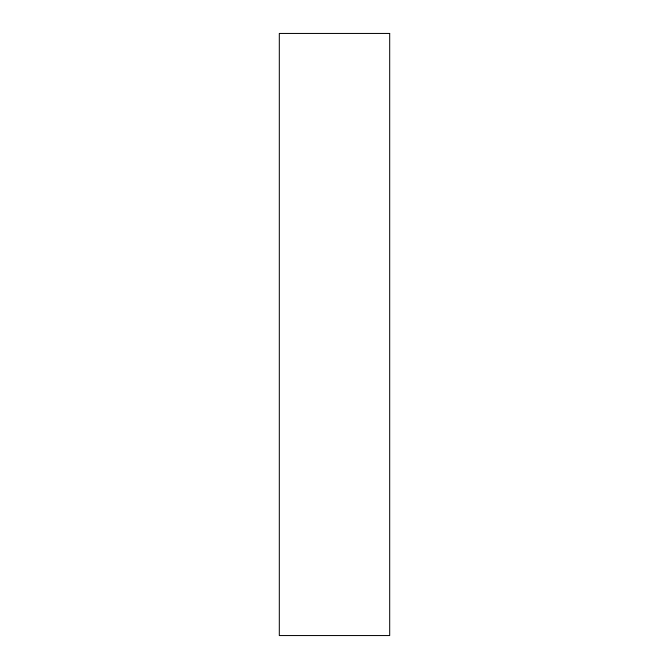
<?xml version="1.0" encoding="UTF-8"?>
<svg xmlns="http://www.w3.org/2000/svg" width="669" height="669" viewBox="0 0 669 669"><rect width="100%" height="100%" fill="white"/><g stroke="black" fill="none" stroke-linecap="round" stroke-linejoin="round"><path stroke-width="1" d="M389.692 33.45L279.308 33.45L279.308 635.55L389.692 635.55L389.692 33.45"/></g></svg>
